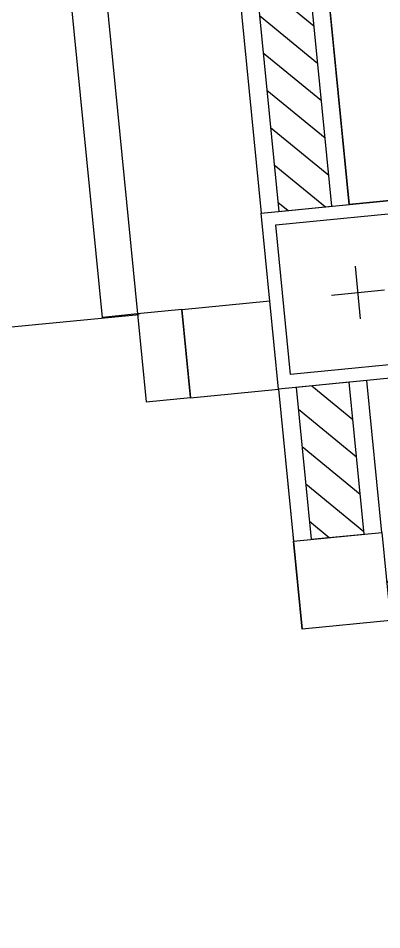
# Model space of a CAD drawing. Header units: millimetres. Extents: x -244126 to 368105, y -173968 to 259060.
# Drawn here: x -165910.242 to -165909.358, y 87852.68 to 87854.903 of the extents above; entities that cross this region are included whole.
import ezdxf
from ezdxf.xclip import XClip

# ---------------------------------------------------------------- set-up
doc = ezdxf.new("R2010")
doc.units = ezdxf.units.MM
doc.header["$MEASUREMENT"] = 0
doc.header["$XCLIPFRAME"] = 0
doc.linetypes.add('DASHED2', pattern=[0.375, 0.25, -0.125])
doc.linetypes.add('HIDDEN', pattern=[9.524999999999999, 6.35, -3.175])
for name, color, linetype in [('A02-COLUMN', 4, 'Continuous'), ('A02-COLUMN HATCH', 250, 'Continuous'), ('A03-WALL', 3, 'Continuous'), ('A03-WALL HATCH', 251, 'Continuous'), ('A04-PLAN', 1, 'Continuous'), ('A04-PLAN 02', 2, 'Continuous'), ('A04-PLAN 04-DOOR 01', 2, 'Continuous'), ('A08-WC 01', 2, 'Continuous'), ('COL', 5, 'Continuous'), ('WALL', 2, 'Continuous')]:
    doc.layers.add(name, color=color, linetype=linetype)

# ---------------------------------------------------------------- blocks, each defined once
blk = doc.blocks.new('COL20x20')
at = {"layer": 'A02-COLUMN'}
blk.add_lwpolyline([(-0.0999999999999659, 0.1000000000000085), (-0.0999999999999659, -0.1000000000000085), (0.1000000000000227, -0.1000000000000085), (0.1000000000000227, 0.1000000000000085)], close=True, dxfattribs=at)
at = {"layer": 'A02-COLUMN HATCH'}
for p, q in [((0, -0.0300000000000651), (0, 0.0300000000000154)), ((0.0300000000000864, 0), (-0.0300000000000864, 0))]:
    blk.add_line(p, q, dxfattribs=at)
blk.add_lwpolyline([(-0.0849999999999796, 0.0850000000000087), (-0.0849999999999796, -0.0850000000000084), (0.0850000000000364, -0.0850000000000084), (0.0850000000000364, 0.0850000000000087)], close=True, dxfattribs=at)
blk = doc.blocks.new('d90-flat-2-flat-13')
at = {"layer": 'A04-PLAN 04-DOOR 01'}
blk.add_lwpolyline([(2.286425715425366e-09, -0.09999999999854478), (-0.04999999770920871, -0.1000000011417577), (-0.04999999999563443, -1.143212873694501e-09), (0, 0), (2.286425715425366e-09, -0.09999999999854478)], dxfattribs=at)
blk.add_lwpolyline([(-0.04999997713137683, -1.000000001143213), (-0.04999999770920871, -0.1000000011417577), (-0.08999999771008182, -0.1000000020563279), (-0.08999997713224994, -1.000000002057783)], close=True, dxfattribs=at)
at = {"layer": 'A04-PLAN 04-DOOR 01', "color": 252, "linetype": 'HIDDEN'}
blk.add_arc((-0.04839888870101205, -0.09935755456783656), 0.9016027222559526, 180.0408280257356, 267.3553613823528, dxfattribs=at)
blk = doc.blocks.new('A$Cb154329e')
at = {"layer": 'A03-WALL HATCH'}
h = blk.add_hatch(dxfattribs=at)
h.set_pattern_fill('ANSI37', color=256, scale=0.25)
h.set_pattern_definition([(45, (-81.79331738757901, -52.23515354446135), (-0.02209708691207961, 0.02209708691207961), []), (135, (-81.79331738757901, -52.23515354446135), (-0.02209708691207961, -0.02209708691207961), [])])
edge = h.paths.add_edge_path()
edge.add_line((20.40142226842832, 12.95158103942251), (20.40142226842832, 13.00433428344763))
edge.add_arc((19.15928256795197, 16.66755367283762), 3.86808574495218, 282.6257047257694, 288.73098417133707, ccw=False)
edge.add_arc((16.70365160810923, 32.89186298641212), 20.26947967272558, 268.581327626964, 279.37303665744633, ccw=False)
edge.add_arc((16.21077084354415, 12.01763824466009), 0.6110237421777174, 90.83931823944624, 250.7313776549114)
edge.add_arc((20.82079767919751, 22.15444325140437), 11.74450227172822, 245.8143272805016, 267.9536339812313)
edge.add_line((20.40142226842832, 10.41743094522221), (20.40142226842832, 10.46745943690656))
edge.add_arc((20.82123631968584, 22.15361272240465), 11.69369156638703, 245.8123425830243, 267.9425878315174, ccw=False)
edge.add_arc((16.21077084353903, 12.01763824461828), 0.5610237421545792, 90.93774179051519, 251.20522543813541, ccw=False)
edge.add_arc((16.70365160771484, 32.89186298665033), 20.31947967299216, 268.5841671264625, 279.3768025153869)
edge.add_arc((19.1592862516217, 16.66755536070018), 3.918082061499379, 282.6036592374201, 288.4831978670996)
edge = h.paths.add_edge_path()
edge.add_line((20.40142226842832, 20.33077306222776), (20.40142226842832, 20.3835296819791))
edge.add_arc((19.15928625162157, 16.66755536070103), 3.918082061499812, 71.51680213290042, 77.37344776320002)
edge.add_arc((17.7014815481129, 10.3509734889642), 10.40065437154657, 77.14332945660298, 99.92284212921679)
edge.add_line((15.90922185243108, 20.59604140184819), (15.91940121841616, 20.54708839859813))
edge.add_arc((17.70142373912008, 10.35087435240225), 10.35076736962715, 77.13947321820609, 99.91362319208872, ccw=False)
edge.add_arc((19.15928256795197, 16.66755367283761), 3.868085744952325, 71.26901582866361, 77.36656343530387, ccw=False)
h = blk.add_hatch(dxfattribs=at)
h.set_pattern_fill('_USER', color=256, scale=0.03, angle=134.9997233263516, pattern_type=0)
h.set_pattern_definition([(134.9997233263516, (614.639490418951, -1425.991020232323), (-0.02121330587106844, -0.02121310099962976), [])])
h.paths.add_polyline_path([(15.92005915439222, 15.01755322900135), (15.9800591544481, 15.01755351875909), (15.98002684232779, 17.61762212985195), (15.92002684227191, 17.61762184009422)])
h = blk.add_hatch(dxfattribs=at)
h.set_pattern_fill('_USER', color=256, scale=0.02999999999999999, angle=224.9997233264712, pattern_type=0)
h.set_pattern_definition([(224.9997233264712, (0, 0), (0.02121310099967406, -0.02121330587102413), [])])
h.paths.add_polyline_path([(19.00000000009311, 14.89757367677453), (16.10000009660143, 14.89755337848328), (16.10000038635917, 14.8375533784274), (19.00000000009311, 14.83757367671663)])
edge = h.paths.add_edge_path()
edge.add_arc((16.66252851735356, 30.67457951649839), 16.06328823973665, 267.6364411562286, 278.3669709265644)
edge.add_line((18.9999413194469, 14.78226280478288), (18.99994160435323, 14.72325114719951))
edge.add_arc((16.66587735226243, 29.96034851756946), 15.41483026851166, 267.52449583095046, 278.7090410434658, ccw=False)
edge.add_line((16.00007603544479, 14.55990369238512), (16.00007553801436, 14.62495693143345))
h = blk.add_hatch(dxfattribs=at)
h.set_pattern_fill('_USER', color=256, scale=0.03, angle=134.9997233263516, pattern_type=0)
h.set_pattern_definition([(134.9997233263516, (613.715721667977, -1430.478599105147), (-0.02121330587106844, -0.02121310099962976), [])])
h.paths.add_polyline_path([(15.98000024154317, 14.81752580613829), (15.92000024148729, 14.81752551649697), (15.9200024260208, 14.64486022887286), (15.98000242596027, 14.64486051851418)])
at = {"layer": 'A03-WALL'}
for points in [[(15.90005915449001, 15.01755313237663), (16.00005915446673, 15.01755361526739), (16.00002684234641, 17.61762222647667), (15.90002684225328, 17.61762174358591)], [(16.00000024144538, 14.81752590276301), (15.90000024146866, 14.81752541987225), (15.90000242600217, 14.64486013224814), (16.00000242597889, 14.6448606151389)]]:
    blk.add_lwpolyline(points, close=True, dxfattribs=at)
at = {"layer": 'A03-WALL', "ltscale": 0.5}
for points in [[(15.9000225662021, 14.81752541998867), (15.90002208331134, 14.91752541996539), (15.80002208333462, 14.91752493707463), (15.80002256622538, 14.81752493709791)], [(16.00000242597889, 14.6448606151389), (16.00000290886965, 14.54486061516218), (15.90000290889293, 14.54486013227142), (15.90000242600217, 14.64486013224814)]]:
    blk.add_lwpolyline(points, close=True, dxfattribs=at)
at = {"layer": 'A03-WALL HATCH'}
for points in [[(15.92005915439222, 15.01755322900135), (15.9800591544481, 15.01755351875909), (15.98002684232779, 17.61762212985195), (15.92002684227191, 17.61762184009422)], [(15.98000024154317, 14.81752580613829), (15.92000024148729, 14.81752551649697), (15.9200024260208, 14.64486022887286), (15.98000242596027, 14.64486051851418)]]:
    blk.add_lwpolyline(points, close=True, dxfattribs=at)
at = {"layer": 'A04-PLAN'}
blk.add_line((14.85002044658177, 14.91714468842838), (15.75162316730712, 14.91709257883485), dxfattribs=at)
blk.add_lwpolyline([(16.00005915446673, 17.61756418109871), (16.10005915444344, 17.61756369820796), (16.09997231187299, 15.01755289104767), (15.99997231177986, 15.01755337393843)], close=True, dxfattribs=at)
at = {"layer": 'A04-PLAN 02'}
blk.add_line((15.90000290889293, 14.81752541987225), (15.90000217198394, 14.54485964938067), dxfattribs=at)
at = {"layer": 'A08-WC 01', "color": 251, "linetype": 'DASHED2', "ltscale": 0.5, "xscale": -1, "rotation": 179.9966898058631}
blk.add_blockref('d90-flat-2-flat-13', (15.80001631565392, 14.81773222819902), dxfattribs=at)
at = {"layer": 'COL', "xscale": -1, "rotation": 359.9999999999997}
blk.add_blockref('COL20x20', (16, 14.91755337384529), dxfattribs=at)
blk = doc.blocks.new('G$CE2FEF259')
at = {"layer": 'WALL', "color": 8, "rotation": 5.624329713739069}
blk.add_blockref('A$Cb154329e', (2335.50810046785, 911.4048977327766), dxfattribs=at)

msp = doc.modelspace()

# ---------------------------------------------------------------- block references
at = {"layer": 'WALL'}
ref = msp.add_blockref('G$CE2FEF259', (-170976.4656206129, 85853.65289265019), dxfattribs=dict(at, xscale=2.15622, yscale=2.15622, zscale=2.15622))
XClip(ref).set_block_clipping_path([(229.89170362055302, 427.7812507301569), (2596.170375071466, 1370.8402830809355)])

doc.saveas('drawing.dxf')
